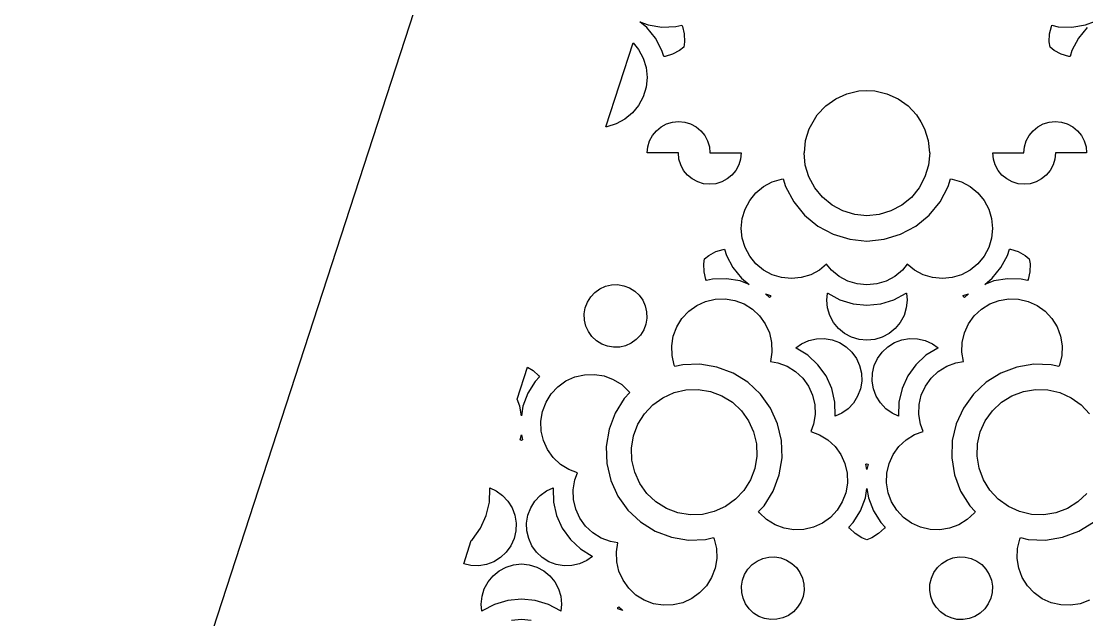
# Model space of a CAD drawing. Header units: metres. Extents: x -75 to 75, y 0 to 231.
# Drawn here: x -75 to -16.4, y 33 to 65.9 of the extents above; entities that cross this region are included whole.
import ezdxf

# ---------------------------------------------------------------- set-up
doc = ezdxf.new("R2010")
doc.units = ezdxf.units.M

msp = doc.modelspace()

# ---------------------------------------------------------------- linework, layer by layer
for p, q in [((0, 230.826), (-75, 0)), ((-40.9898, 65.8398), (-40.9857, 65.8524)), ((-40.6087, 65.5277), (-40.9898, 65.8398)), ((-40.9857, 65.8524), (-40.5223, 65.6785)), ((-40.5223, 65.6785), (-39.7726, 65.5544)), ((-39.013, 65.5793), (-38.6697, 65.6594)), ((-38.6697, 65.6594), (-38.6419, 65.5973)), ((-18.3575, 65.5967), (-18.3297, 65.6588)), ((-18.3297, 65.6588), (-17.9865, 65.5788)), ((-17.2269, 65.5538), (-16.4771, 65.6779)), ((-16.4771, 65.6779), (-15.9796, 65.8652)), ((-40.1274, 64.9404), (-40.6087, 65.5277)), ((-39.7726, 65.5544), (-39.013, 65.5793)), ((-38.6419, 65.5973), (-38.5445, 65.1775)), ((-38.5445, 65.1775), (-38.5294, 64.7432)), ((-18.47, 64.7426), (-18.4561, 65.1769)), ((-18.4561, 65.1769), (-18.3575, 65.5967)), ((-17.9865, 65.5788), (-17.2269, 65.5538)), ((-16.3907, 65.5277), (-16.872, 64.9404)), ((-42.8638, 60.0723), (-41.3614, 64.6962)), ((-41.3614, 64.6962), (-41.0534, 64.3211)), ((-39.7691, 64.2701), (-40.1274, 64.9404)), ((-38.5769, 64.455), (-38.8025, 64.2695)), ((-38.5294, 64.7432), (-38.5769, 64.455)), ((-18.4225, 64.4545), (-18.47, 64.7426)), ((-18.1969, 64.2695), (-18.4225, 64.4545)), ((-16.872, 64.9404), (-17.2303, 64.2701)), ((-41.0534, 64.3211), (-40.7977, 63.8427)), ((-39.6664, 63.9332), (-39.7691, 64.2701)), ((-39.5992, 63.9396), (-39.6664, 63.9332)), ((-39.1858, 64.0648), (-39.5992, 63.9396)), ((-38.8025, 64.2695), (-39.1858, 64.0648)), ((-17.8137, 64.0648), (-18.1969, 64.2695)), ((-17.4002, 63.939), (-17.8137, 64.0648)), ((-17.333, 63.9332), (-17.4002, 63.939)), ((-17.2303, 64.2701), (-17.333, 63.9332)), ((-40.7977, 63.8427), (-40.6411, 63.3255)), ((-40.6411, 63.3255), (-40.5878, 62.7857)), ((-40.5878, 62.7857), (-40.6406, 62.247)), ((-40.6406, 62.247), (-40.7977, 61.7292)), ((-40.7977, 61.7292), (-41.054, 61.2509)), ((-30.7689, 61.2173), (-30.2151, 61.6144)), ((-30.2151, 61.6144), (-29.6005, 61.8916)), ((-29.6005, 61.8916), (-28.9424, 62.0453)), ((-28.9424, 62.0453), (-28.5, 62.0603)), ((-28.5, 62.0603), (-28.0582, 62.0458)), ((-28.0582, 62.0458), (-27.4001, 61.8916)), ((-27.4001, 61.8916), (-26.7849, 61.6139)), ((-26.7849, 61.6139), (-26.2311, 61.2173)), ((-41.054, 61.2509), (-41.3972, 60.8328)), ((-31.2316, 60.7232), (-30.7689, 61.2173)), ((-26.2311, 61.2173), (-25.7684, 60.7232)), ((-41.8147, 60.4896), (-42.2937, 60.2339)), ((-41.3972, 60.8328), (-41.8147, 60.4896)), ((-39.1916, 60.3284), (-38.8547, 60.3614)), ((-38.8547, 60.3614), (-38.5184, 60.3289)), ((-31.6729, 59.9579), (-31.463, 60.3521)), ((-31.463, 60.3521), (-31.2316, 60.7232)), ((-25.7684, 60.7232), (-25.5376, 60.3521)), ((-25.5376, 60.3521), (-25.3271, 59.9579)), ((-18.481, 60.3284), (-18.1447, 60.3614)), ((-18.1447, 60.3614), (-17.8079, 60.3289)), ((-42.8109, 60.0773), (-42.8638, 60.0723)), ((-42.2937, 60.2339), (-42.8109, 60.0773)), ((-40.2898, 59.5949), (-40.0752, 59.8564)), ((-40.0752, 59.8564), (-39.8137, 60.0709)), ((-39.8137, 60.0709), (-39.5145, 60.2304)), ((-39.5145, 60.2304), (-39.1916, 60.3284)), ((-38.5184, 60.3289), (-38.1954, 60.2304)), ((-38.1954, 60.2304), (-37.8968, 60.0709)), ((-37.8968, 60.0709), (-37.6353, 59.8564)), ((-37.6353, 59.8564), (-37.4207, 59.5949)), ((-31.8694, 59.3108), (-31.6729, 59.9579)), ((-25.3271, 59.9579), (-25.1312, 59.3108)), ((-19.5793, 59.5949), (-19.3647, 59.8564)), ((-19.3647, 59.8564), (-19.1032, 60.0709)), ((-19.1032, 60.0709), (-18.804, 60.2304)), ((-18.804, 60.2304), (-18.481, 60.3284)), ((-17.8079, 60.3289), (-17.4849, 60.2304)), ((-17.4849, 60.2304), (-17.1857, 60.0709)), ((-17.1857, 60.0709), (-16.9242, 59.8564)), ((-16.9242, 59.8564), (-16.7097, 59.5949)), ((-40.5472, 58.9733), (-40.4492, 59.2963)), ((-40.4492, 59.2963), (-40.2898, 59.5949)), ((-37.4207, 59.5949), (-37.2613, 59.2963)), ((-37.2613, 59.2963), (-37.1639, 58.9733)), ((-31.9361, 58.6329), (-31.8694, 59.3108)), ((-25.1312, 59.3108), (-25.0639, 58.6329)), ((-19.8367, 58.9733), (-19.7387, 59.2963)), ((-19.7387, 59.2963), (-19.5793, 59.5949)), ((-16.7097, 59.5949), (-16.5502, 59.2963)), ((-16.5502, 59.2963), (-16.4528, 58.9733)), ((-40.5797, 58.6399), (-40.5472, 58.9733)), ((-38.8698, 58.6399), (-40.5797, 58.6399)), ((-38.8361, 58.2995), (-38.8698, 58.6399)), ((-37.1639, 58.9733), (-37.1302, 58.6329)), ((-37.1302, 58.6329), (-35.4203, 58.6329)), ((-35.4203, 58.6329), (-35.4528, 58.2995)), ((-31.8874, 57.9621), (-31.9541, 58.6329)), ((-31.9541, 58.6329), (-31.9361, 58.6329)), ((-25.0465, 58.6329), (-25.1126, 57.9621)), ((-25.0639, 58.6329), (-25.0465, 58.6329)), ((-21.5472, 58.2995), (-21.5803, 58.6329)), ((-21.5803, 58.6329), (-19.8698, 58.6329)), ((-19.8698, 58.6329), (-19.8367, 58.9733)), ((-18.1302, 58.6399), (-18.1633, 58.2995)), ((-16.4197, 58.6399), (-18.1302, 58.6399)), ((-16.4528, 58.9733), (-16.4197, 58.6399)), ((-38.7387, 57.9766), (-38.8361, 58.2995)), ((-35.4528, 58.2995), (-35.5508, 57.9766)), ((-21.4498, 57.9766), (-21.5472, 58.2995)), ((-18.1633, 58.2995), (-18.2613, 57.9766)), ((-38.5793, 57.6779), (-38.7387, 57.9766)), ((-38.3647, 57.4164), (-38.5793, 57.6779)), ((-38.1032, 57.2019), (-38.3647, 57.4164)), ((-35.9254, 57.4159), (-36.1863, 57.2019)), ((-35.7108, 57.6774), (-35.9254, 57.4159)), ((-35.5508, 57.9766), (-35.7108, 57.6774)), ((-31.6914, 57.315), (-31.8874, 57.9621)), ((-25.1126, 57.9621), (-25.3092, 57.315)), ((-21.2903, 57.6779), (-21.4498, 57.9766)), ((-21.0758, 57.4164), (-21.2903, 57.6779)), ((-20.8143, 57.2019), (-21.0758, 57.4164)), ((-18.6359, 57.4159), (-18.8968, 57.2019)), ((-18.4213, 57.6774), (-18.6359, 57.4159)), ((-18.2613, 57.9766), (-18.4213, 57.6774)), ((-37.8046, 57.0424), (-38.1032, 57.2019)), ((-37.4816, 56.9439), (-37.8046, 57.0424)), ((-37.1453, 56.9114), (-37.4816, 56.9439)), ((-36.8084, 56.9445), (-37.1453, 56.9114)), ((-36.4855, 57.0424), (-36.8084, 56.9445)), ((-36.1863, 57.2019), (-36.4855, 57.0424)), ((-34.1853, 56.7833), (-33.7063, 57.039)), ((-33.7063, 57.039), (-33.1891, 57.1955)), ((-33.1891, 57.1955), (-33.1039, 57.2036)), ((-33.1039, 57.2036), (-32.9763, 56.7815)), ((-31.3725, 56.7177), (-31.6914, 57.315)), ((-25.3092, 57.315), (-25.6287, 56.7172)), ((-24.0243, 56.7815), (-23.8967, 57.2036)), ((-23.8967, 57.2036), (-23.8115, 57.1961)), ((-23.8115, 57.1961), (-23.2943, 57.039)), ((-23.2943, 57.039), (-22.8153, 56.7833)), ((-20.5151, 57.0424), (-20.8143, 57.2019)), ((-20.1921, 56.9439), (-20.5151, 57.0424)), ((-19.8553, 56.9114), (-20.1921, 56.9439)), ((-19.519, 56.9445), (-19.8553, 56.9114)), ((-19.196, 57.0424), (-19.519, 56.9445)), ((-18.8968, 57.2019), (-19.196, 57.0424)), ((-34.9466, 56.0214), (-34.6033, 56.4394)), ((-34.6033, 56.4394), (-34.1853, 56.7833)), ((-32.9763, 56.7815), (-32.5281, 55.9442)), ((-30.9428, 56.1936), (-31.3725, 56.7177)), ((-25.6287, 56.7172), (-26.0583, 56.193)), ((-24.4725, 55.9442), (-24.0243, 56.7815)), ((-22.8153, 56.7833), (-22.3972, 56.4394)), ((-22.3972, 56.4394), (-22.054, 56.0214)), ((-35.2023, 55.5436), (-34.9466, 56.0214)), ((-32.5281, 55.9442), (-31.9262, 55.2102)), ((-30.4193, 55.7645), (-30.9428, 56.1936)), ((-29.8214, 55.445), (-30.4193, 55.7645)), ((-26.5813, 55.7645), (-27.1791, 55.445)), ((-26.0583, 56.193), (-26.5813, 55.7645)), ((-25.0743, 55.2102), (-24.4725, 55.9442)), ((-22.054, 56.0214), (-21.7983, 55.5436)), ((-35.3594, 55.0258), (-35.2023, 55.5436)), ((-31.9262, 55.2102), (-31.1922, 54.6083)), ((-29.1738, 55.2484), (-29.8214, 55.445)), ((-28.5, 55.1823), (-29.1738, 55.2484)), ((-27.8268, 55.249), (-28.5, 55.1823)), ((-27.1791, 55.445), (-27.8268, 55.249)), ((-25.8084, 54.6083), (-25.0743, 55.2102)), ((-21.7983, 55.5436), (-21.6417, 55.0258)), ((-35.4122, 54.4871), (-35.3594, 55.0258)), ((-35.3589, 53.9473), (-35.4122, 54.4871)), ((-31.1922, 54.6083), (-30.3549, 54.1601)), ((-26.6457, 54.1601), (-25.8084, 54.6083)), ((-21.6417, 55.0258), (-21.5884, 54.486)), ((-21.5884, 54.486), (-21.6411, 53.9473)), ((-35.2023, 53.4301), (-35.3589, 53.9473)), ((-30.3549, 54.1601), (-29.4445, 53.8847)), ((-27.556, 53.8847), (-26.6457, 54.1601)), ((-21.6411, 53.9473), (-21.7983, 53.4301)), ((-36.8142, 53.208), (-36.4008, 53.3333)), ((-36.4008, 53.3333), (-36.3336, 53.3396)), ((-36.3336, 53.3396), (-36.2309, 53.0027)), ((-34.9466, 52.9517), (-35.2023, 53.4301)), ((-29.4445, 53.8847), (-28.5, 53.7907)), ((-28.5, 53.7907), (-27.556, 53.8847)), ((-21.7983, 53.4301), (-22.0546, 52.9511)), ((-20.7697, 53.0027), (-20.667, 53.3396)), ((-20.667, 53.3396), (-20.5998, 53.3338)), ((-20.5998, 53.3338), (-20.1863, 53.208)), ((-37.4706, 52.5296), (-37.4231, 52.8178)), ((-37.4231, 52.8178), (-37.1975, 53.0033)), ((-37.1975, 53.0033), (-36.8142, 53.208)), ((-36.2309, 53.0027), (-35.8726, 52.3325)), ((-34.6033, 52.5337), (-34.9466, 52.9517)), ((-22.0546, 52.9511), (-22.3978, 52.5331)), ((-21.128, 52.3325), (-20.7697, 53.0027)), ((-20.1863, 53.208), (-19.8031, 53.0033)), ((-19.8031, 53.0033), (-19.5775, 52.8184)), ((-19.5775, 52.8184), (-19.53, 52.5302)), ((-37.4555, 52.0953), (-37.4706, 52.5296)), ((-35.8726, 52.3325), (-35.3913, 51.7451)), ((-34.1853, 52.1898), (-34.6033, 52.5337)), ((-33.7063, 51.9341), (-34.1853, 52.1898)), ((-31.1145, 52.1898), (-31.5923, 51.9341)), ((-30.7208, 52.5134), (-31.1145, 52.1898)), ((-30.454, 52.1881), (-30.7208, 52.5134)), ((-30.0348, 51.8442), (-30.454, 52.1881)), ((-26.5471, 52.1875), (-26.9658, 51.8442)), ((-26.2798, 52.5134), (-26.5471, 52.1875)), ((-25.8861, 52.1898), (-26.2798, 52.5134)), ((-25.4083, 51.9341), (-25.8861, 52.1898)), ((-22.8153, 52.1898), (-23.2943, 51.9341)), ((-22.3978, 52.5331), (-22.8153, 52.1898)), ((-21.6093, 51.7451), (-21.128, 52.3325)), ((-19.53, 52.5302), (-19.5439, 52.0959)), ((-37.3581, 51.6755), (-37.4555, 52.0953)), ((-37.3303, 51.6135), (-37.3581, 51.6755)), ((-36.987, 51.6935), (-37.3303, 51.6135)), ((-36.2274, 51.7184), (-36.987, 51.6935)), ((-35.4777, 51.5943), (-36.2274, 51.7184)), ((-34.9785, 51.407), (-35.4777, 51.5943)), ((-35.3913, 51.7451), (-34.9785, 51.407)), ((-33.1891, 51.777), (-33.7063, 51.9341)), ((-32.6499, 51.7242), (-33.1891, 51.777)), ((-32.1106, 51.7776), (-32.6499, 51.7242)), ((-31.5923, 51.9341), (-32.1106, 51.7776)), ((-29.557, 51.5885), (-30.0348, 51.8442)), ((-29.0392, 51.4314), (-29.557, 51.5885)), ((-27.4435, 51.5885), (-27.9613, 51.432)), ((-26.9658, 51.8442), (-27.4435, 51.5885)), ((-24.89, 51.777), (-25.4083, 51.9341)), ((-24.3507, 51.7242), (-24.89, 51.777)), ((-23.8115, 51.7776), (-24.3507, 51.7242)), ((-23.2943, 51.9341), (-23.8115, 51.7776)), ((-22.0204, 51.4076), (-21.6093, 51.7451)), ((-21.5229, 51.5949), (-22.0204, 51.4076)), ((-20.7731, 51.719), (-21.5229, 51.5949)), ((-20.0135, 51.6941), (-20.7731, 51.719)), ((-19.6703, 51.614), (-20.0135, 51.6941)), ((-19.6425, 51.6761), (-19.6703, 51.614)), ((-19.5439, 52.0959), (-19.6425, 51.6761)), ((-43.4597, 50.9646), (-43.1814, 51.1635)), ((-43.1814, 51.1635), (-42.8758, 51.3021)), ((-42.8758, 51.3021), (-42.5476, 51.3786)), ((-42.5476, 51.3786), (-42.2084, 51.3902)), ((-42.2084, 51.3902), (-41.875, 51.3346)), ((-41.875, 51.3346), (-41.5584, 51.2151)), ((-41.5584, 51.2151), (-41.2708, 51.0359)), ((-41.2708, 51.0359), (-41.0238, 50.8052)), ((-28.5, 51.3786), (-29.0392, 51.4314)), ((-27.9613, 51.432), (-28.5, 51.3786)), ((-43.9891, 50.114), (-43.8697, 50.4306)), ((-43.8697, 50.4306), (-43.6911, 50.7182)), ((-43.6911, 50.7182), (-43.4597, 50.9646)), ((-41.0238, 50.8052), (-40.8279, 50.5309)), ((-40.8279, 50.5309), (-40.6881, 50.2224)), ((-37.8626, 50.2422), (-37.3686, 50.466)), ((-37.3686, 50.466), (-36.8427, 50.5883)), ((-36.8427, 50.5883), (-36.2993, 50.6069)), ((-36.2993, 50.6069), (-35.7665, 50.5182)), ((-35.7665, 50.5182), (-35.2591, 50.328)), ((-34.0832, 50.8898), (-33.7968, 50.8029)), ((-33.8635, 50.6846), (-34.0832, 50.8898)), ((-33.8055, 50.7281), (-33.8635, 50.6846)), ((-33.8026, 50.7356), (-33.8055, 50.7281)), ((-33.7968, 50.8029), (-33.8026, 50.7356)), ((-30.7092, 50.5448), (-30.6709, 50.9316)), ((-30.6663, 50.1134), (-30.7092, 50.5448)), ((-30.6709, 50.9316), (-30.6541, 50.9177)), ((-30.6541, 50.9177), (-29.9838, 50.5593)), ((-29.9838, 50.5593), (-29.2561, 50.339)), ((-27.7445, 50.339), (-27.0168, 50.5593)), ((-27.0168, 50.5593), (-26.3465, 50.9177)), ((-26.3465, 50.9177), (-26.3297, 50.9316)), ((-26.2914, 50.5437), (-26.3337, 50.1134)), ((-26.3297, 50.9316), (-26.2914, 50.5437)), ((-23.2038, 50.8029), (-22.9191, 50.8893)), ((-23.1974, 50.7356), (-23.2038, 50.8029)), ((-23.1957, 50.7292), (-23.1974, 50.7356)), ((-23.1371, 50.6852), (-23.1957, 50.7292)), ((-22.9191, 50.8893), (-23.1371, 50.6852)), ((-21.7409, 50.3286), (-21.2341, 50.5187)), ((-21.2341, 50.5187), (-20.7007, 50.6063)), ((-20.7007, 50.6063), (-20.1579, 50.5895)), ((-20.1579, 50.5895), (-19.632, 50.4666)), ((-19.632, 50.4666), (-19.138, 50.2427)), ((-44.0442, 49.7806), (-43.9891, 50.114)), ((-40.6881, 50.2224), (-40.6122, 49.8943)), ((-40.6122, 49.8943), (-40.6, 49.5551)), ((-38.6726, 49.5319), (-38.3021, 49.9267)), ((-38.3021, 49.9267), (-37.8626, 50.2422)), ((-35.2591, 50.328), (-34.7982, 50.041)), ((-34.7982, 50.041), (-34.4039, 49.671)), ((-30.5416, 49.6994), (-30.6663, 50.1134)), ((-29.2561, 50.339), (-28.5, 50.2642)), ((-28.5, 50.2642), (-27.7445, 50.339)), ((-26.3337, 50.1134), (-26.459, 49.6994)), ((-22.5967, 49.6716), (-22.2018, 50.0415)), ((-22.2018, 50.0415), (-21.7409, 50.3286)), ((-19.138, 50.2427), (-18.6973, 49.9273)), ((-18.6973, 49.9273), (-18.3274, 49.5324)), ((-44.032, 49.4426), (-44.0442, 49.7806)), ((-43.9561, 49.1138), (-44.032, 49.4426)), ((-40.6551, 49.2211), (-40.7745, 48.9051)), ((-40.6, 49.5551), (-40.6551, 49.2211)), ((-38.9579, 49.0715), (-38.6726, 49.5319)), ((-34.4039, 49.671), (-34.0884, 49.2315)), ((-34.0884, 49.2315), (-33.8652, 48.7375)), ((-30.3375, 49.3173), (-30.5416, 49.6994)), ((-30.0627, 48.9822), (-30.3375, 49.3173)), ((-26.6637, 49.3167), (-26.9385, 48.9816)), ((-26.459, 49.6994), (-26.6637, 49.3167)), ((-23.1354, 48.7381), (-22.9116, 49.2321)), ((-22.9116, 49.2321), (-22.5967, 49.6716)), ((-18.3274, 49.5324), (-18.0415, 49.0715)), ((-43.8163, 48.8059), (-43.9561, 49.1138)), ((-43.6203, 48.5311), (-43.8163, 48.8059)), ((-40.7745, 48.9051), (-40.9537, 48.6169)), ((-39.1487, 48.5647), (-38.9579, 49.0715)), ((-33.8652, 48.7375), (-33.7417, 48.2104)), ((-29.7281, 48.7079), (-30.0627, 48.9822)), ((-29.3454, 48.5032), (-29.7281, 48.7079)), ((-27.2725, 48.7079), (-27.6552, 48.5032)), ((-26.9385, 48.9816), (-27.2725, 48.7079)), ((-23.2589, 48.211), (-23.1354, 48.7381)), ((-18.0415, 49.0715), (-17.8513, 48.5653)), ((-43.3733, 48.3003), (-43.6203, 48.5311)), ((-43.0857, 48.1211), (-43.3733, 48.3003)), ((-42.7691, 48.0017), (-43.0857, 48.1211)), ((-41.4587, 48.1745), (-41.7683, 48.0347)), ((-41.1844, 48.3705), (-41.4587, 48.1745)), ((-40.9537, 48.6169), (-41.1844, 48.3705)), ((-39.2374, 48.0312), (-39.1487, 48.5647)), ((-33.7417, 48.2104), (-33.7237, 47.6689)), ((-32.4133, 47.9141), (-32.0967, 48.1403)), ((-32.0967, 48.1403), (-31.7018, 48.3188)), ((-31.7018, 48.3188), (-31.2815, 48.4174)), ((-31.2815, 48.4174), (-30.8477, 48.4325)), ((-30.8477, 48.4325), (-30.4204, 48.3618)), ((-30.4204, 48.3618), (-30.0151, 48.2087)), ((-30.0151, 48.2087), (-29.6469, 47.9796)), ((-28.9314, 48.3774), (-29.3454, 48.5032)), ((-28.5, 48.3357), (-28.9314, 48.3774)), ((-28.0692, 48.378), (-28.5, 48.3357)), ((-27.6552, 48.5032), (-28.0692, 48.378)), ((-27.3537, 47.9802), (-26.9849, 48.2093)), ((-26.9849, 48.2093), (-26.5802, 48.3623)), ((-26.5802, 48.3623), (-26.1528, 48.4319)), ((-26.1528, 48.4319), (-25.7191, 48.4186)), ((-25.7191, 48.4186), (-25.2987, 48.3194)), ((-25.2987, 48.3194), (-24.9033, 48.1408)), ((-24.9033, 48.1408), (-24.5867, 47.9147)), ((-23.2757, 47.6694), (-23.2589, 48.211)), ((-17.8513, 48.5653), (-17.7626, 48.0318)), ((-42.4357, 47.946), (-42.7691, 48.0017)), ((-42.0965, 47.9576), (-42.4357, 47.946)), ((-41.7683, 48.0347), (-42.0965, 47.9576)), ((-39.2188, 47.4885), (-39.2374, 48.0312)), ((-39.0965, 46.9626), (-39.2188, 47.4885)), ((-33.7237, 47.6689), (-33.8078, 47.1661)), ((-32.3918, 47.906), (-32.4133, 47.9141)), ((-31.7465, 47.5042), (-32.3918, 47.906)), ((-31.1922, 46.9846), (-31.7465, 47.5042)), ((-29.6469, 47.9796), (-29.3309, 47.6839)), ((-29.3309, 47.6839), (-29.0793, 47.3326)), ((-27.9213, 47.3326), (-27.6697, 47.6839)), ((-27.6697, 47.6839), (-27.3537, 47.9802)), ((-25.2535, 47.5048), (-25.8084, 46.9852)), ((-24.6082, 47.9066), (-25.2535, 47.5048)), ((-24.5867, 47.9147), (-24.6082, 47.9066)), ((-23.1922, 47.1667), (-23.2757, 47.6694)), ((-17.78, 47.4891), (-17.9035, 46.9632)), ((-17.7626, 48.0318), (-17.78, 47.4891)), ((-39.0611, 46.8843), (-39.0965, 46.9626)), ((-38.6314, 46.9852), (-39.0611, 46.8843)), ((-37.6828, 47.016), (-38.6314, 46.9852)), ((-36.7458, 46.8611), (-37.6828, 47.016)), ((-33.8078, 47.1661), (-33.3926, 47.0977)), ((-33.3926, 47.0977), (-32.8847, 46.9064)), ((-32.8847, 46.9064), (-32.4243, 46.6205)), ((-30.7498, 46.3677), (-31.1922, 46.9846)), ((-29.0793, 47.3326), (-28.9001, 46.9371)), ((-28.9001, 46.9371), (-28.8021, 46.5161)), ((-28.1985, 46.5167), (-28.0999, 46.9377)), ((-28.0999, 46.9377), (-27.9213, 47.3326)), ((-25.8084, 46.9852), (-26.2508, 46.3677)), ((-24.5757, 46.6211), (-24.1153, 46.907)), ((-24.1153, 46.907), (-23.6079, 47.0983)), ((-23.6079, 47.0983), (-23.1922, 47.1667)), ((-19.3172, 47.0165), (-20.2548, 46.8617)), ((-18.368, 46.9858), (-19.3172, 47.0165)), ((-17.9389, 46.8849), (-18.368, 46.9858)), ((-17.9035, 46.9632), (-17.9389, 46.8849)), ((-47.732, 45.0894), (-47.1584, 46.8548)), ((-47.1584, 46.8548), (-46.8575, 46.6675)), ((-46.8575, 46.6675), (-46.5421, 46.3718)), ((-46.5033, 46.3178), (-46.7439, 46.0598)), ((-46.5421, 46.3718), (-46.5033, 46.3178)), ((-45.0502, 46.0929), (-44.5556, 46.3167)), ((-44.5556, 46.3167), (-44.0297, 46.439)), ((-44.0297, 46.439), (-43.487, 46.457)), ((-43.487, 46.457), (-42.9541, 46.3689)), ((-42.9541, 46.3689), (-42.4467, 46.1781)), ((-35.8569, 46.5266), (-36.7458, 46.8611)), ((-35.0504, 46.0256), (-35.8569, 46.5266)), ((-32.4243, 46.6205), (-32.0294, 46.25)), ((-30.4361, 45.6754), (-30.7498, 46.3677)), ((-28.8021, 46.5161), (-28.7876, 46.0824)), ((-28.2124, 46.083), (-28.1985, 46.5167)), ((-26.2508, 46.3677), (-26.5639, 45.676)), ((-24.9706, 46.2506), (-24.5757, 46.6211)), ((-21.1431, 46.5272), (-21.9496, 46.0262)), ((-20.2548, 46.8617), (-21.1431, 46.5272)), ((-46.7439, 46.0598), (-47.1457, 45.4145)), ((-45.8602, 45.3826), (-45.4903, 45.7774)), ((-45.4903, 45.7774), (-45.0502, 46.0929)), ((-42.4467, 46.1781), (-41.9858, 45.8911)), ((-41.9858, 45.8911), (-41.5915, 45.5217)), ((-34.3569, 45.375), (-35.0504, 46.0256)), ((-32.0294, 46.25), (-31.7146, 45.8111)), ((-31.7146, 45.8111), (-31.4914, 45.3165)), ((-28.7876, 46.0824), (-28.8578, 45.6557)), ((-28.1422, 45.6568), (-28.2124, 46.083)), ((-25.5092, 45.317), (-25.286, 45.8111)), ((-25.286, 45.8111), (-24.9706, 46.2506)), ((-21.9496, 46.0262), (-22.6431, 45.3756)), ((-47.1457, 45.4145), (-47.413, 44.7042)), ((-46.1461, 44.9216), (-45.8602, 45.3826)), ((-41.8437, 45.1309), (-42.3453, 44.3244)), ((-41.5422, 45.4533), (-41.8437, 45.1309)), ((-41.5915, 45.5217), (-41.5422, 45.4533)), ((-40.2776, 44.7784), (-39.7273, 45.1727)), ((-39.7273, 45.1727), (-39.1086, 45.4521)), ((-39.1086, 45.4521), (-38.4511, 45.6058)), ((-38.4511, 45.6058), (-37.7739, 45.6284)), ((-37.7739, 45.6284), (-37.1059, 45.5182)), ((-37.1059, 45.5182), (-36.4721, 45.2788)), ((-36.4721, 45.2788), (-35.8964, 44.921)), ((-33.8037, 44.6044), (-34.3569, 45.375)), ((-31.4914, 45.3165), (-31.3684, 44.7906)), ((-30.2633, 44.9355), (-30.4361, 45.6754)), ((-29.0108, 45.2504), (-29.2399, 44.8816)), ((-28.8578, 45.6557), (-29.0108, 45.2504)), ((-27.9892, 45.2509), (-28.1422, 45.6568)), ((-27.7607, 44.8828), (-27.9892, 45.2509)), ((-26.5639, 45.676), (-26.7373, 44.9361)), ((-25.6327, 44.7911), (-25.5092, 45.317)), ((-22.6431, 45.3756), (-23.1968, 44.6044)), ((-21.1036, 44.9216), (-20.5284, 45.2794)), ((-20.5284, 45.2794), (-19.8947, 45.5188)), ((-19.8947, 45.5188), (-19.2261, 45.6284)), ((-19.2261, 45.6284), (-18.5489, 45.6064)), ((-18.5489, 45.6064), (-17.8908, 45.4527)), ((-17.8908, 45.4527), (-17.2756, 45.1744)), ((-17.2756, 45.1744), (-16.7218, 44.7778)), ((-47.587, 44.7036), (-47.732, 45.0894)), ((-47.5, 44.1812), (-47.587, 44.7036)), ((-47.413, 44.7042), (-47.5, 44.1812)), ((-46.3369, 44.4154), (-46.1461, 44.9216)), ((-40.7403, 44.2844), (-40.2776, 44.7784)), ((-35.8964, 44.921), (-35.4023, 44.4583)), ((-33.4129, 43.7393), (-33.8037, 44.6044)), ((-31.3684, 44.7906), (-31.3505, 44.249)), ((-30.2383, 44.1759), (-30.2633, 44.9355)), ((-29.5362, 44.5662), (-29.8875, 44.3145)), ((-29.2399, 44.8816), (-29.5362, 44.5662)), ((-27.4644, 44.5673), (-27.7607, 44.8828)), ((-27.113, 44.3151), (-27.4644, 44.5673)), ((-26.7373, 44.9361), (-26.7622, 44.1765)), ((-25.6495, 44.2496), (-25.6327, 44.7911)), ((-23.1968, 44.6044), (-23.5876, 43.7399)), ((-21.5977, 44.4583), (-21.1036, 44.9216)), ((-16.7218, 44.7778), (-16.2597, 44.2838)), ((-46.4256, 43.8814), (-46.3369, 44.4154)), ((-42.3453, 44.3244), (-42.6798, 43.4355)), ((-41.0975, 43.7092), (-40.7403, 44.2844)), ((-35.4023, 44.4583), (-35.0086, 43.9092)), ((-31.3505, 44.249), (-31.4386, 43.7138)), ((-29.8875, 44.3145), (-30.2424, 44.1539)), ((-30.2424, 44.1539), (-30.2383, 44.1759)), ((-26.7582, 44.1539), (-27.113, 44.3151)), ((-26.7622, 44.1765), (-26.7582, 44.1539)), ((-25.5614, 43.715), (-25.6495, 44.2496)), ((-21.9919, 43.9092), (-21.5977, 44.4583)), ((-46.407, 43.3387), (-46.4256, 43.8814)), ((-42.6798, 43.4355), (-42.8347, 42.4985)), ((-41.3369, 43.0748), (-41.0975, 43.7092)), ((-35.0086, 43.9092), (-34.7297, 43.2917)), ((-33.1961, 42.8139), (-33.4129, 43.7393)), ((-31.4386, 43.7138), (-31.587, 43.3195)), ((-25.4135, 43.3201), (-25.5614, 43.715)), ((-23.5876, 43.7399), (-23.8045, 42.8145)), ((-22.2708, 43.2923), (-21.9919, 43.9092)), ((-47.5678, 42.851), (-47.5, 43.1404)), ((-47.5006, 42.8214), (-47.5678, 42.851)), ((-47.4936, 42.8232), (-47.5006, 42.8214)), ((-47.5, 43.1404), (-47.4322, 42.8516)), ((-47.4322, 42.8516), (-47.4936, 42.8232)), ((-46.2847, 42.8133), (-46.407, 43.3387)), ((-46.0609, 42.3187), (-46.2847, 42.8133)), ((-41.4471, 42.4074), (-41.3369, 43.0748)), ((-34.7297, 43.2917), (-34.5761, 42.633)), ((-33.1653, 41.8653), (-33.1961, 42.8139)), ((-31.587, 43.3195), (-31.1098, 43.1404)), ((-31.1098, 43.1404), (-30.6494, 42.8545)), ((-30.6494, 42.8545), (-30.254, 42.484)), ((-26.746, 42.4846), (-26.3511, 42.8551)), ((-26.3511, 42.8551), (-25.8907, 43.1409)), ((-25.8907, 43.1409), (-25.4135, 43.3201)), ((-23.8045, 42.8145), (-23.8352, 41.8659)), ((-22.4251, 42.6336), (-22.2708, 43.2923)), ((-45.746, 41.8798), (-46.0609, 42.3187)), ((-42.8347, 42.4985), (-42.8039, 41.5499)), ((-41.4239, 41.7308), (-41.4471, 42.4074)), ((-34.5761, 42.633), (-34.5529, 41.9563)), ((-30.254, 42.484), (-29.9391, 42.045)), ((-27.0614, 42.045), (-26.746, 42.4846)), ((-22.4465, 41.9569), (-22.4251, 42.6336)), ((-45.3506, 41.5093), (-45.746, 41.8798)), ((-41.2703, 41.0721), (-41.4239, 41.7308)), ((-34.5529, 41.9563), (-34.6631, 41.2884)), ((-33.3202, 40.9283), (-33.1653, 41.8653)), ((-29.9391, 42.045), (-29.7153, 41.5504)), ((-27.2847, 41.551), (-27.0614, 42.045)), ((-23.8352, 41.8659), (-23.6798, 40.9289)), ((-22.3369, 41.2895), (-22.4465, 41.9569)), ((-44.8902, 41.2234), (-45.3506, 41.5093)), ((-44.413, 41.0443), (-44.8902, 41.2234)), ((-44.5614, 40.6494), (-44.413, 41.0443)), ((-42.8039, 41.5499), (-42.5871, 40.6245)), ((-40.9914, 40.4546), (-41.2703, 41.0721)), ((-34.6631, 41.2884), (-34.9025, 40.6546)), ((-29.7153, 41.5504), (-29.593, 41.0251)), ((-29.593, 41.0251), (-29.5744, 40.4824)), ((-28.5678, 41.5122), (-28.5064, 41.5406)), ((-28.5, 41.2234), (-28.5678, 41.5122)), ((-28.5064, 41.5406), (-28.4994, 41.5423)), ((-28.4322, 41.5128), (-28.5, 41.2234)), ((-28.4994, 41.5423), (-28.4322, 41.5128)), ((-27.4256, 40.483), (-27.4082, 41.0251)), ((-27.4082, 41.0251), (-27.2847, 41.551)), ((-22.0981, 40.6546), (-22.3369, 41.2895)), ((-44.6495, 40.1148), (-44.5614, 40.6494)), ((-42.5871, 40.6245), (-42.1963, 39.7593)), ((-40.5977, 39.9055), (-40.9914, 40.4546)), ((-34.9025, 40.6546), (-35.2603, 40.0788)), ((-33.6547, 40.0394), (-33.3202, 40.9283)), ((-29.5744, 40.4824), (-29.6631, 39.9478)), ((-27.3369, 39.9489), (-27.4256, 40.483)), ((-23.6798, 40.9289), (-23.3459, 40.04)), ((-21.7403, 40.08), (-22.0981, 40.6546)), ((-49.2627, 39.4277), (-49.2378, 40.1873)), ((-49.2378, 40.1873), (-49.2418, 40.2099)), ((-49.2418, 40.2099), (-48.887, 40.0487)), ((-48.887, 40.0487), (-48.5356, 39.7964)), ((-46.4644, 39.797), (-46.1125, 40.0493)), ((-46.1125, 40.0493), (-45.7576, 40.2099)), ((-45.7576, 40.2099), (-45.7617, 40.1878)), ((-45.7617, 40.1878), (-45.7367, 39.4283)), ((-44.6316, 39.5732), (-44.6495, 40.1148)), ((-40.1036, 39.4427), (-40.5977, 39.9055)), ((-35.2603, 40.0788), (-35.723, 39.5848)), ((-34.1563, 39.2328), (-33.6547, 40.0394)), ((-29.6631, 39.9478), (-29.8539, 39.4422)), ((-28.587, 39.6596), (-28.5, 40.1826)), ((-28.5, 40.1826), (-28.413, 39.6602)), ((-27.1467, 39.4427), (-27.3369, 39.9489)), ((-23.3459, 40.04), (-22.8443, 39.2334)), ((-21.2782, 39.586), (-21.7403, 40.08)), ((-16.4029, 39.9049), (-16.8964, 39.4422)), ((-49.4361, 38.6878), (-49.2627, 39.4277)), ((-48.5356, 39.7964), (-48.2393, 39.481)), ((-48.2393, 39.481), (-48.0108, 39.1128)), ((-46.9892, 39.1134), (-46.7607, 39.4816)), ((-46.7607, 39.4816), (-46.4644, 39.797)), ((-45.7367, 39.4283), (-45.5639, 38.6884)), ((-44.5086, 39.0473), (-44.6316, 39.5732)), ((-42.1963, 39.7593), (-41.6431, 38.9887)), ((-39.5279, 39.085), (-40.1036, 39.4427)), ((-35.723, 39.5848), (-36.2727, 39.1911)), ((-29.8539, 39.4422), (-30.1404, 38.9806)), ((-28.8543, 38.9493), (-28.587, 39.6596)), ((-28.413, 39.6602), (-28.1457, 38.9493)), ((-26.8602, 38.9818), (-27.1467, 39.4427)), ((-20.7244, 39.1894), (-21.2782, 39.586)), ((-16.8964, 39.4422), (-17.4716, 39.0844)), ((-49.7492, 37.9961), (-49.4361, 38.6878)), ((-48.0108, 39.1128), (-47.8578, 38.7069)), ((-47.8578, 38.7069), (-47.7876, 38.2808)), ((-47.2124, 38.2813), (-47.1422, 38.7075)), ((-47.1422, 38.7075), (-46.9892, 39.1134)), ((-45.5639, 38.6884), (-45.2502, 37.9961)), ((-44.2854, 38.5527), (-44.5086, 39.0473)), ((-41.6431, 38.9887), (-40.9496, 38.3382)), ((-38.8941, 38.8455), (-39.5279, 39.085)), ((-38.2261, 38.7354), (-38.8941, 38.8455)), ((-37.5489, 38.758), (-38.2261, 38.7354)), ((-36.8914, 38.9116), (-37.5489, 38.758)), ((-36.2727, 39.1911), (-36.8914, 38.9116)), ((-34.4578, 38.9105), (-34.1563, 39.2328)), ((-34.4085, 38.842), (-34.4578, 38.9105)), ((-34.0142, 38.4727), (-34.4085, 38.842)), ((-30.1404, 38.9806), (-30.5103, 38.5858)), ((-29.2561, 38.304), (-28.8543, 38.9493)), ((-28.1457, 38.9493), (-27.7439, 38.3045)), ((-26.4903, 38.5869), (-26.8602, 38.9818)), ((-22.5921, 38.842), (-22.9864, 38.4727)), ((-22.8443, 39.2334), (-22.5422, 38.911)), ((-22.5422, 38.911), (-22.5921, 38.842)), ((-20.1092, 38.911), (-20.7244, 39.1894)), ((-19.4511, 38.7574), (-20.1092, 38.911)), ((-18.7739, 38.7354), (-19.4511, 38.7574)), ((-18.1053, 38.8449), (-18.7739, 38.7354)), ((-17.4716, 39.0844), (-18.1053, 38.8449)), ((-47.7876, 38.2808), (-47.8015, 37.847)), ((-47.1979, 37.8476), (-47.2124, 38.2813)), ((-43.9706, 38.1138), (-44.2854, 38.5527)), ((-43.5757, 37.7433), (-43.9706, 38.1138)), ((-40.9496, 38.3382), (-40.1431, 37.8372)), ((-33.5533, 38.1857), (-34.0142, 38.4727)), ((-33.0459, 37.9949), (-33.5533, 38.1857)), ((-30.9498, 38.2709), (-31.4444, 38.0471)), ((-30.5103, 38.5858), (-30.9498, 38.2709)), ((-29.4967, 38.0459), (-29.2561, 38.304)), ((-27.7439, 38.3045), (-27.5033, 38.0465)), ((-26.0502, 38.2715), (-26.4903, 38.5869)), ((-25.5562, 38.0477), (-26.0502, 38.2715)), ((-23.4473, 38.1862), (-23.9541, 37.9955)), ((-22.9864, 38.4727), (-23.4473, 38.1862)), ((-16.8569, 37.8366), (-16.0504, 38.3376)), ((-50.1916, 37.3785), (-49.7492, 37.9961)), ((-47.8015, 37.847), (-47.9001, 37.4261)), ((-47.0999, 37.4267), (-47.1979, 37.8476)), ((-45.2502, 37.9961), (-44.8078, 37.3791)), ((-43.1153, 37.4574), (-43.5757, 37.7433)), ((-40.1431, 37.8372), (-39.2542, 37.5026)), ((-39.2542, 37.5026), (-38.3172, 37.3478)), ((-32.513, 37.9068), (-33.0459, 37.9949)), ((-31.9703, 37.9247), (-32.513, 37.9068)), ((-31.4444, 38.0471), (-31.9703, 37.9247)), ((-29.4579, 37.992), (-29.4967, 38.0459)), ((-29.1425, 37.6963), (-29.4579, 37.992)), ((-28.7737, 37.4667), (-29.1425, 37.6963)), ((-27.8581, 37.6969), (-28.2269, 37.4673)), ((-27.5427, 37.992), (-27.8581, 37.6969)), ((-27.5033, 38.0465), (-27.5427, 37.992)), ((-25.0297, 37.9242), (-25.5562, 38.0477)), ((-24.4875, 37.9073), (-25.0297, 37.9242)), ((-23.9541, 37.9955), (-24.4875, 37.9073)), ((-18.6828, 37.3472), (-17.7452, 37.502)), ((-17.7452, 37.502), (-16.8569, 37.8366)), ((-50.6731, 36.0377), (-50.2575, 37.3169)), ((-50.2575, 37.3169), (-50.1916, 37.3785)), ((-48.0787, 37.0312), (-48.3309, 36.6793)), ((-47.9001, 37.4261), (-48.0787, 37.0312)), ((-46.9207, 37.0312), (-47.0999, 37.4267)), ((-46.6691, 36.6798), (-46.9207, 37.0312)), ((-44.8078, 37.3791), (-44.2535, 36.8596)), ((-42.6074, 37.2661), (-43.1153, 37.4574)), ((-42.1922, 37.1976), (-42.6074, 37.2661)), ((-42.2763, 36.6949), (-42.1922, 37.1976)), ((-38.3172, 37.3478), (-37.3686, 37.3785)), ((-37.3686, 37.3785), (-36.9389, 37.4794)), ((-36.9389, 37.4794), (-36.9035, 37.4012)), ((-36.9035, 37.4012), (-36.7812, 36.8752)), ((-28.5006, 37.3646), (-28.7737, 37.4667)), ((-28.2269, 37.4673), (-28.5006, 37.3646)), ((-20.22, 36.8747), (-20.0965, 37.4006)), ((-20.0965, 37.4006), (-20.0611, 37.4789)), ((-20.0611, 37.4789), (-19.632, 37.378)), ((-19.632, 37.378), (-18.6828, 37.3472)), ((-48.6463, 36.3835), (-49.0151, 36.1545)), ((-48.3309, 36.6793), (-48.6463, 36.3835)), ((-46.3531, 36.3841), (-46.6691, 36.6798)), ((-45.9849, 36.1551), (-46.3531, 36.3841)), ((-44.2535, 36.8596), (-43.6082, 36.4578)), ((-43.5867, 36.4496), (-43.9033, 36.2235)), ((-43.6082, 36.4578), (-43.5867, 36.4496)), ((-42.2583, 36.1534), (-42.2763, 36.6949)), ((-36.7626, 36.3325), (-36.8513, 35.7985)), ((-36.7812, 36.8752), (-36.7626, 36.3325)), ((-34.5413, 36.1893), (-34.2317, 36.329)), ((-34.2317, 36.329), (-33.9035, 36.4062)), ((-33.9035, 36.4062), (-33.5643, 36.4178)), ((-33.5643, 36.4178), (-33.2309, 36.3621)), ((-33.2309, 36.3621), (-32.9143, 36.2426)), ((-24.0857, 36.2432), (-23.7691, 36.3627)), ((-23.7691, 36.3627), (-23.4357, 36.4172)), ((-23.4357, 36.4172), (-23.0965, 36.4067)), ((-23.0965, 36.4067), (-22.7689, 36.3296)), ((-22.7689, 36.3296), (-22.4628, 36.191)), ((-20.2374, 36.3319), (-20.22, 36.8747)), ((-20.1487, 35.7985), (-20.2374, 36.3319)), ((-50.2809, 35.9452), (-50.6731, 36.0377)), ((-49.8472, 35.9313), (-50.2809, 35.9452)), ((-49.4198, 36.0014), (-49.8472, 35.9313)), ((-49.0151, 36.1545), (-49.4198, 36.0014)), ((-48.7275, 35.6559), (-48.3448, 35.8605)), ((-48.3448, 35.8605), (-47.9308, 35.9858)), ((-47.9308, 35.9858), (-47.5, 36.0281)), ((-47.5, 36.0281), (-47.0686, 35.9864)), ((-47.0686, 35.9864), (-46.6546, 35.8605)), ((-46.6546, 35.8605), (-46.2719, 35.6559)), ((-45.5796, 36.002), (-45.9849, 36.1551)), ((-45.1523, 35.9313), (-45.5796, 36.002)), ((-44.7185, 35.9464), (-45.1523, 35.9313)), ((-44.2982, 36.0449), (-44.7185, 35.9464)), ((-43.9033, 36.2235), (-44.2982, 36.0449)), ((-42.1348, 35.6263), (-42.2583, 36.1534)), ((-36.8513, 35.7985), (-37.0421, 35.2923)), ((-35.2255, 35.4587), (-35.0469, 35.7463)), ((-35.0469, 35.7463), (-34.8161, 35.9927)), ((-34.8161, 35.9927), (-34.5413, 36.1893)), ((-32.9143, 36.2426), (-32.6267, 36.0635)), ((-32.6267, 36.0635), (-32.3797, 35.8327)), ((-32.3797, 35.8327), (-32.1837, 35.5579)), ((-24.8169, 35.5584), (-24.6203, 35.8333)), ((-24.6203, 35.8333), (-24.3733, 36.0641)), ((-24.3733, 36.0641), (-24.0857, 36.2432)), ((-22.4628, 36.191), (-22.1844, 35.9922)), ((-22.1844, 35.9922), (-21.9531, 35.7457)), ((-21.9531, 35.7457), (-21.7745, 35.4581)), ((-19.9585, 35.2923), (-20.1487, 35.7985)), ((-49.3369, 35.0464), (-49.0621, 35.3816)), ((-49.0621, 35.3816), (-48.7275, 35.6559)), ((-46.2719, 35.6559), (-45.9373, 35.3816)), ((-45.9373, 35.3816), (-45.6625, 35.0464)), ((-41.9116, 35.1323), (-42.1348, 35.6263)), ((-37.0421, 35.2923), (-37.328, 34.8313)), ((-35.3449, 35.1421), (-35.2255, 35.4587)), ((-32.1837, 35.5579), (-32.0439, 35.25)), ((-32.0439, 35.25), (-31.968, 34.9212)), ((-25.0332, 34.9218), (-24.9566, 35.25)), ((-24.9566, 35.25), (-24.8169, 35.5584)), ((-21.7745, 35.4581), (-21.6551, 35.1415)), ((-19.6726, 34.8313), (-19.9585, 35.2923)), ((-49.6663, 34.2503), (-49.541, 34.6643)), ((-49.541, 34.6643), (-49.3369, 35.0464)), ((-45.6625, 35.0464), (-45.4584, 34.6643)), ((-45.4584, 34.6643), (-45.3337, 34.2503)), ((-41.5961, 34.6927), (-41.9116, 35.1323)), ((-41.2018, 34.3228), (-41.5961, 34.6927)), ((-37.328, 34.8313), (-37.6985, 34.4365)), ((-35.4, 34.8087), (-35.3449, 35.1421)), ((-35.3878, 34.4695), (-35.4, 34.8087)), ((-31.9558, 34.5832), (-32.0109, 34.2492)), ((-31.968, 34.9212), (-31.9558, 34.5832)), ((-25.0442, 34.5832), (-25.0332, 34.9218)), ((-24.9897, 34.2498), (-25.0442, 34.5832)), ((-21.6551, 35.1415), (-21.6006, 34.8081)), ((-21.6006, 34.8081), (-21.6116, 34.4689)), ((-19.3027, 34.4365), (-19.6726, 34.8313)), ((-49.7086, 33.8201), (-49.6663, 34.2503)), ((-48.2555, 34.0248), (-48.9832, 33.8044)), ((-47.5, 34.0996), (-48.2555, 34.0248)), ((-46.7439, 34.0248), (-47.5, 34.0996)), ((-46.0162, 33.8044), (-46.7439, 34.0248)), ((-45.3337, 34.2503), (-45.2908, 33.8189)), ((-40.7409, 34.0358), (-41.2018, 34.3228)), ((-40.2335, 33.8456), (-40.7409, 34.0358)), ((-38.1374, 34.1216), (-38.6314, 33.8978)), ((-37.6985, 34.4365), (-38.1374, 34.1216)), ((-35.3119, 34.1413), (-35.3878, 34.4695)), ((-35.1721, 33.8329), (-35.3119, 34.1413)), ((-32.0109, 34.2492), (-32.1303, 33.9332)), ((-24.8702, 33.9332), (-24.9897, 34.2498)), ((-21.6881, 34.1407), (-21.8284, 33.8323)), ((-21.6116, 34.4689), (-21.6881, 34.1407)), ((-18.862, 34.121), (-19.3027, 34.4365)), ((-18.368, 33.8972), (-18.862, 34.121)), ((-16.2591, 34.0352), (-16.7659, 33.845)), ((-49.6703, 33.4322), (-49.7086, 33.8201)), ((-49.6535, 33.4461), (-49.6703, 33.4322)), ((-48.9832, 33.8044), (-49.6535, 33.4461)), ((-45.3459, 33.4461), (-46.0162, 33.8044)), ((-45.3291, 33.4322), (-45.3459, 33.4461)), ((-45.2908, 33.8189), (-45.3291, 33.4322)), ((-42.2032, 33.5609), (-42.1974, 33.6282)), ((-41.9168, 33.4739), (-42.2032, 33.5609)), ((-42.1974, 33.6282), (-42.1945, 33.6357)), ((-42.1945, 33.6357), (-42.1365, 33.6792)), ((-42.1365, 33.6792), (-41.9168, 33.4739)), ((-39.7007, 33.7569), (-40.2335, 33.8456)), ((-39.1573, 33.7755), (-39.7007, 33.7569)), ((-38.6314, 33.8978), (-39.1573, 33.7755)), ((-34.9762, 33.5586), (-35.1721, 33.8329)), ((-34.7292, 33.3278), (-34.9762, 33.5586)), ((-32.5409, 33.3986), (-32.8186, 33.2003)), ((-32.3095, 33.645), (-32.5409, 33.3986)), ((-32.1303, 33.9332), (-32.3095, 33.645)), ((-24.6917, 33.6456), (-24.8702, 33.9332)), ((-24.4603, 33.3991), (-24.6917, 33.6456)), ((-24.1831, 33.2008), (-24.4603, 33.3991)), ((-22.025, 33.5574), (-22.2714, 33.3272)), ((-21.8284, 33.8323), (-22.025, 33.5574)), ((-17.8421, 33.7743), (-18.368, 33.8972)), ((-17.2993, 33.7569), (-17.8421, 33.7743)), ((-16.7659, 33.845), (-17.2993, 33.7569)), ((-48.0387, 32.9318), (-47.5, 32.9851)), ((-47.5, 32.9851), (-46.9608, 32.9324)), ((-34.4416, 33.1487), (-34.7292, 33.3278)), ((-34.125, 33.0292), (-34.4416, 33.1487)), ((-33.7916, 32.9735), (-34.125, 33.0292)), ((-33.4524, 32.9851), (-33.7916, 32.9735)), ((-33.1242, 33.0617), (-33.4524, 32.9851)), ((-32.8186, 33.2003), (-33.1242, 33.0617)), ((-23.8758, 33.0617), (-24.1831, 33.2008)), ((-23.5476, 32.9846), (-23.8758, 33.0617)), ((-23.2084, 32.9741), (-23.5476, 32.9846)), ((-22.875, 33.0292), (-23.2084, 32.9741)), ((-22.5584, 33.1487), (-22.875, 33.0292)), ((-22.2714, 33.3272), (-22.5584, 33.1487))]:
    msp.add_line(p, q)

doc.saveas('drawing.dxf')
